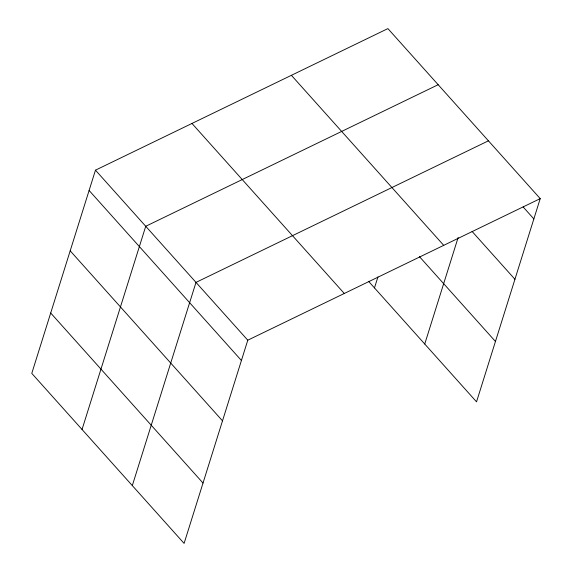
<?xml version="1.0" encoding="UTF-8"?>
<svg xmlns="http://www.w3.org/2000/svg" width="572" height="572" viewBox="0 0 572 572"><rect width="100%" height="100%" fill="white"/><g stroke="black" fill="none" stroke-linecap="round" stroke-linejoin="round"><path stroke-width="0.86" d="M95.467 170.17L31.782 373.373L184.098 543.4L247.783 340.197L540.218 198.627L387.902 28.6L95.467 170.17L247.783 340.197M82.046 429.479L145.731 226.276L438.166 84.713M132.311 485.592L195.996 282.389L488.431 140.819M374.481 287.909L377.949 276.862M424.746 344.022L458.151 237.437M540.218 198.627L476.533 401.83L368.568 281.31M523.144 206.964L533.855 218.926M472.079 231.438L514.943 279.286M291.398 75.318L443.715 245.345M419.419 256.599L495.452 341.47M191.97 123.452L344.287 293.479M89.103 190.462L241.42 360.496M70.192 250.822L222.508 420.849M50.701 313.013L203.017 483.04"/></g></svg>
